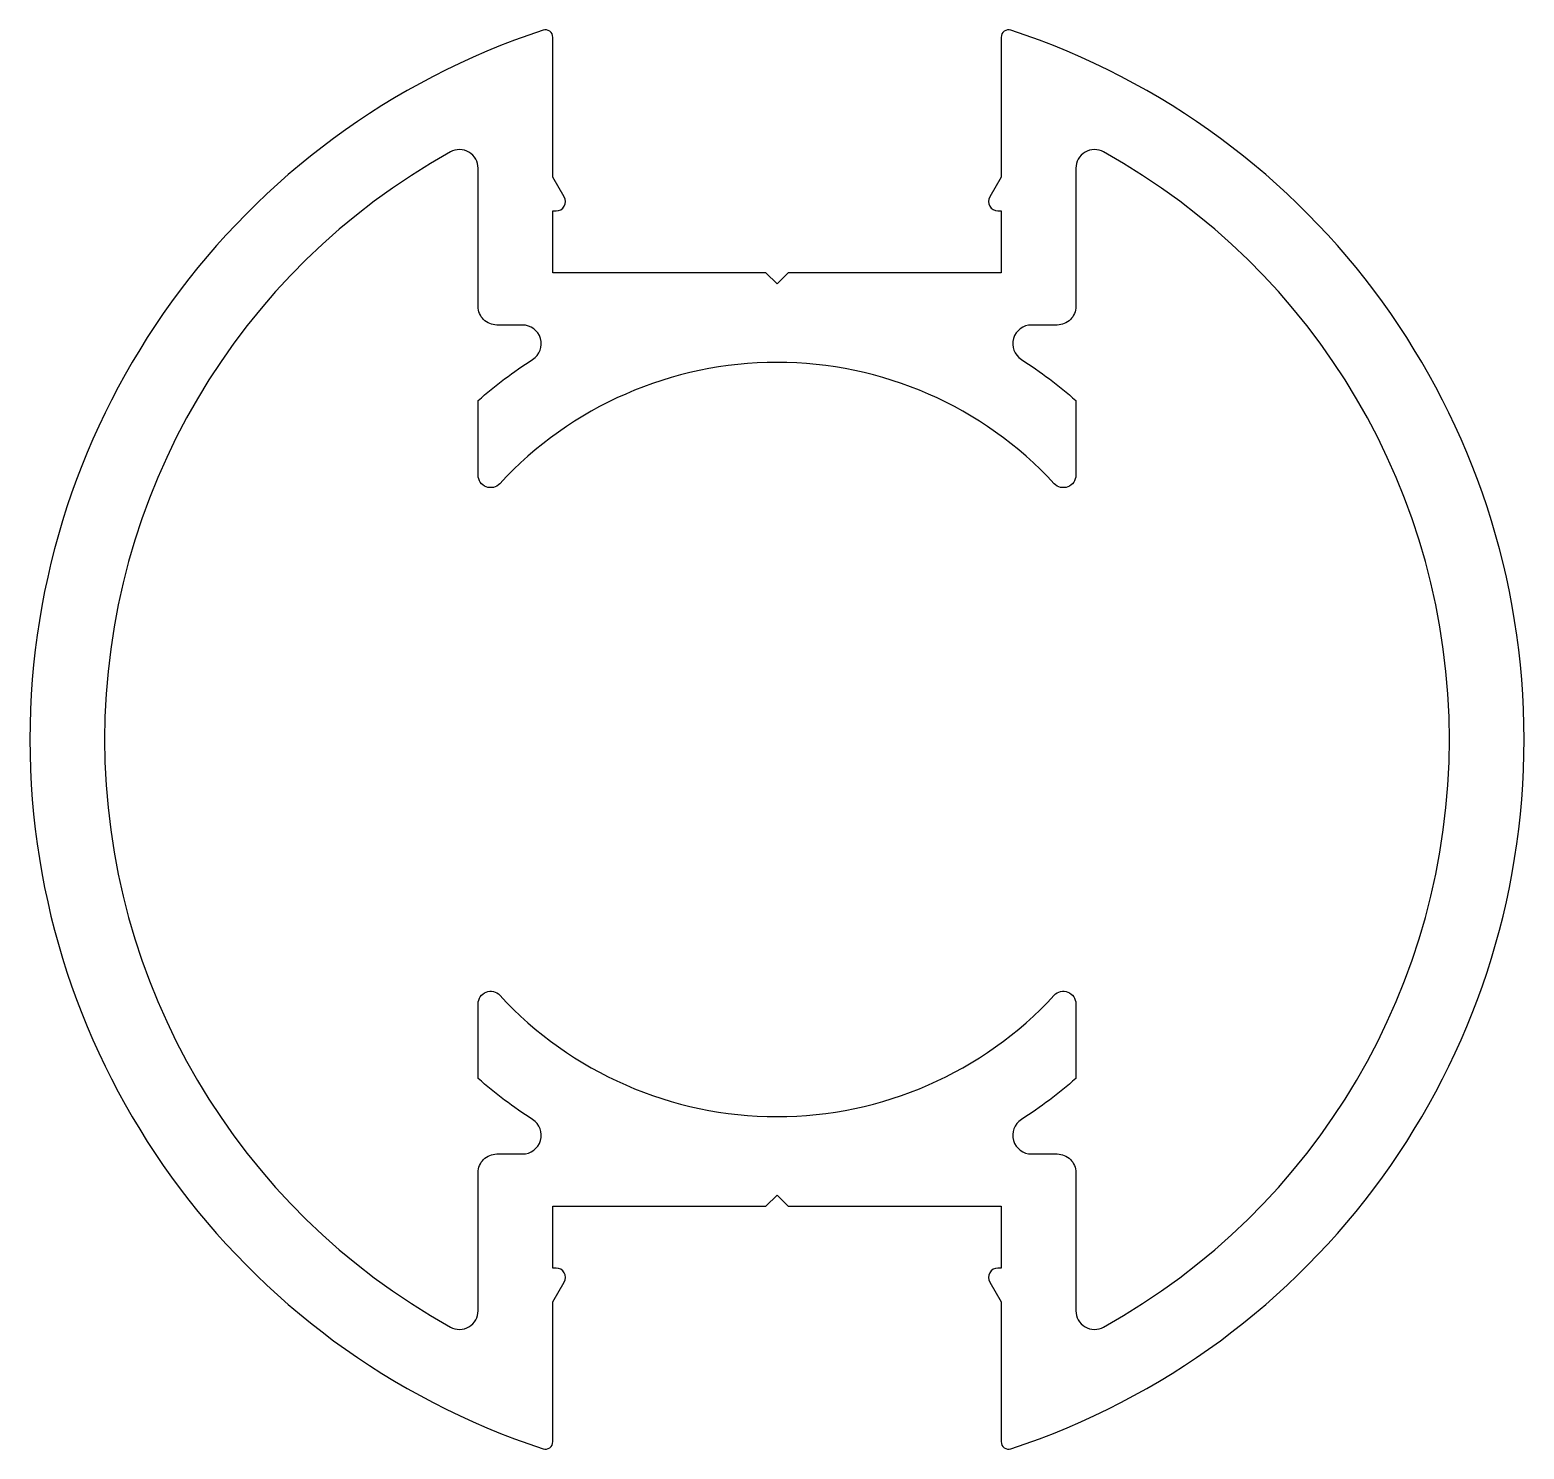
# Model space of a CAD drawing. Extents: x 207.8 to 247.8, y 815.2 to 853.2.
import ezdxf

# ---------------------------------------------------------------- set-up
doc = ezdxf.new("R2010")
doc.units = 0
doc.layers.get('0').update_dxf_attribs({"linetype": 'CONTINUOUS'})

msp = doc.modelspace()

# ---------------------------------------------------------------- linework, layer by layer
for points in [[(228.122, 821.723), (233.822, 821.723), (233.822, 820.068), (233.735, 820.068, 0.57735), (233.519, 819.693), (233.822, 819.168), (233.822, 815.419, 0.510889), (234.085, 815.229, 0.723241), (234.085, 853.217, 0.510889), (233.822, 853.027), (233.822, 849.279), (233.519, 848.754, 0.57735), (233.735, 848.379), (233.822, 848.379), (233.822, 846.723), (228.122, 846.723), (227.822, 846.423), (227.522, 846.723), (221.822, 846.723), (221.822, 848.379), (221.908, 848.379, 0.57735), (222.125, 848.754), (221.822, 849.279), (221.822, 853.027, 0.510889), (221.559, 853.217, 0.723241), (221.559, 815.229, 0.510889), (221.822, 815.419), (221.822, 819.168), (222.125, 819.693, 0.57735), (221.908, 820.068), (221.822, 820.068), (221.822, 821.723), (227.522, 821.723), (227.822, 822.023)], [(235.822, 845.823, -0.414214), (235.322, 845.323), (234.634, 845.323, 0.748602), (234.363, 844.403, -0.037816), (235.822, 843.301), (235.822, 841.3, -0.682745), (235.244, 841.074, 0.43785), (220.4, 841.074, -0.682745), (219.822, 841.3), (219.822, 843.301, -0.037816), (221.28, 844.403, 0.748602), (221.01, 845.323), (220.322, 845.323, -0.414214), (219.822, 845.823), (219.822, 849.52, 0.57189), (219.079, 849.957, 0.588348), (219.079, 818.489, 0.57189), (219.822, 818.926), (219.822, 822.623, -0.414214), (220.322, 823.123), (221.01, 823.123, 0.748602), (221.28, 824.044, -0.037816), (219.822, 825.145), (219.822, 827.147, -0.682745), (220.4, 827.373, 0.43785), (235.244, 827.373, -0.682745), (235.822, 827.147), (235.822, 825.145, -0.037816), (234.363, 824.044, 0.748602), (234.634, 823.123), (235.322, 823.123, -0.414214), (235.822, 822.623), (235.822, 818.926, 0.57189), (236.565, 818.489, 0.588348), (236.565, 849.957, 0.57189), (235.822, 849.52)]]:
    msp.add_lwpolyline(points, format="xyb", close=True)

doc.saveas('drawing.dxf')
